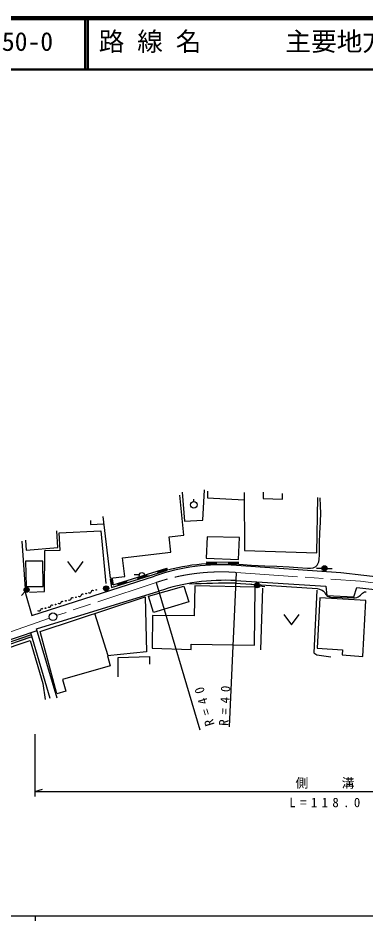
# Model space of a CAD drawing. Units: millimetres, scale not verified. Extents: x 40000 to 680000, y 20000 to 380000.
# Drawn here: x 164672 to 232419, y 204000 to 380000 of the extents above; entities that cross this region are included whole.
import ezdxf
from ezdxf.enums import TextEntityAlignment as Align

# ---------------------------------------------------------------- set-up
doc = ezdxf.new("R2010")
doc.units = ezdxf.units.MM
doc.header["$LTSCALE"] = 1000
doc.linetypes.add('CHAIN', pattern=[18.5, 12, -1.5, 3.5, -1.5])
for name, color, linetype, lineweight in [('M-BGD', 7, 'Continuous', 25), ('M-BMK', 2, 'CHAIN', 13), ('M-BMK-SRVR', 3, 'Continuous', 25), ('M-TTL', 2, 'Continuous', 140), ('M-TTL-BAND', 7, 'Continuous', 25), ('M-TTL-LINE', 7, 'Continuous', 50)]:
    doc.layers.add(name, color=color, linetype=linetype, lineweight=lineweight)
doc.layers.add('M-STR-HTXT', color=7, linetype='Continuous')
doc.layers.add('M-TTL-TXT', color=7, linetype='Continuous')
doc.styles.add('ＭＳ ゴシック', font='')
doc.styles.get('ＭＳ ゴシック').set_extended_font_data('MS Gothic')

msp = doc.modelspace()

# ---------------------------------------------------------------- hatches: boundary and pattern name
at = {"layer": 'M-BGD'}
for points in [[(201324, 273606), (203441, 273590), (203444, 273990), (201327, 274006)], [(205558, 273575), (207675, 273559), (207678, 273959), (205561, 273975)], [(187935, 270584), (189875, 271191), (189756, 271573), (187816, 270966)], [(191815, 271798), (193755, 272404), (193636, 272786), (191696, 272179)], [(182593, 270648), (182778, 269441), (183174, 269502), (182988, 270709)], [(184055, 269371), (185995, 269977), (185876, 270359), (183936, 269752)], [(167010, 259684), (164797, 258931), (164926, 258552), (167139, 259305)]]:
    msp.add_hatch(color=256, dxfattribs=at).paths.add_polyline_path(points)

# ---------------------------------------------------------------- linework, layer by layer
for p, q in [((196981, 279170), (196168, 287024)), ((196612, 287607), (197101, 281906)), ((200628, 282150), (200961, 288051)), ((201574, 287777), (201574, 286457)), ((208682, 287513), (208800, 276208)), ((212398, 287583), (212398, 286363)), ((216184, 286206), (216184, 287333)), ((198909, 285744), (198909, 286186)), ((201574, 286457), (208697, 286103)), ((212398, 286363), (216184, 286206)), ((222842, 275778), (223077, 286535)), ((223587, 284930), (223535, 286506)), ((223576, 281908), (223607, 283413)), ((223607, 283413), (223587, 284930)), ((178752, 282034), (178792, 281293)), ((181195, 282815), (182618, 270814)), ((197101, 281906), (200628, 282150)), ((223499, 280464), (223576, 281908)), ((172391, 276794), (172196, 280040)), ((172672, 279676), (180769, 280055)), ((178792, 281293), (181360, 281424)), ((180769, 280055), (181783, 269751)), ((223412, 279239), (223456, 279851)), ((223456, 279851), (223499, 280464)), ((166133, 278241), (166250, 276285)), ((172875, 276249), (172672, 279676)), ((194071, 278888), (196981, 279170)), ((194415, 275884), (194071, 278888)), ((201516, 278892), (201324, 274704)), ((207817, 278733), (201516, 278892)), ((207583, 274469), (207817, 278733)), ((223352, 278078), (223412, 279239)), ((165406, 278011), (166124, 267806)), ((166250, 276285), (172391, 276794)), ((223356, 276976), (223352, 278078)), ((223370, 276459), (223356, 276976)), ((223385, 275989), (223370, 276459)), ((169829, 268230), (169858, 276204)), ((169858, 276204), (172875, 276249)), ((184996, 274789), (194415, 275884)), ((185434, 271127), (184996, 274789)), ((201324, 274704), (207583, 274469)), ((208800, 276208), (222842, 275778)), ((223320, 274530), (223384, 275273)), ((223384, 275273), (223385, 275989)), ((166131, 274134), (166250, 269205)), ((169497, 274134), (166131, 274134)), ((169536, 269166), (169497, 274134)), ((174327, 274051), (175827, 272011)), ((175827, 272011), (177327, 274051)), ((201324, 273606), (207675, 273559)), ((201327, 274006), (207678, 273959)), ((227555, 271867), (207188, 273306)), ((207675, 273559), (210151, 273355)), ((210151, 273355), (212746, 273199)), ((212746, 273199), (215077, 273128)), ((215077, 273128), (217457, 273019)), ((217457, 273019), (219165, 272871)), ((219165, 272871), (221054, 272768)), ((221608, 272775), (222137, 272842)), ((222137, 272842), (222422, 272931)), ((222422, 272931), (222696, 273088)), ((222696, 273088), (222720, 273107)), ((222720, 273107), (222744, 273127)), ((222744, 273127), (222928, 273335)), ((222928, 273335), (223072, 273589)), ((223072, 273589), (223215, 273997)), ((223215, 273997), (223310, 274467)), ((223310, 274467), (223315, 274499)), ((223315, 274499), (223320, 274530)), ((167360, 263522), (191235, 271221)), ((182618, 270814), (185434, 271127)), ((182847, 268993), (193755, 272404)), ((183172, 269514), (193636, 272786)), ((188287, 271449), (187289, 271494)), ((189284, 271372), (190278, 271262)), ((193755, 272404), (193636, 272786)), ((207121, 271943), (205789, 241850)), ((221054, 272768), (221608, 272775)), ((223825, 272725), (222825, 272706)), ((224825, 272713), (225824, 272672)), ((277941, 265858), (227555, 271867)), ((166319, 269047), (166279, 270046)), ((182593, 270648), (182847, 268993)), ((182988, 270709), (183172, 269514)), ((190053, 267281), (196950, 269280)), ((191563, 269978), (200097, 241280)), ((196950, 269280), (197934, 266236)), ((199121, 269292), (198957, 263445)), ((210870, 269074), (199121, 269292)), ((207029, 269867), (222928, 268773)), ((207050, 270341), (224590, 269239)), ((210731, 269509), (209743, 269662)), ((211718, 269348), (212704, 269182)), ((165999, 268181), (165319, 267448)), ((166124, 267806), (167360, 263522)), ((166250, 269205), (169536, 269166)), ((166919, 268117), (169829, 268230)), ((168241, 260916), (192069, 268277)), ((177016, 267615), (176935, 267452)), ((177126, 267699), (177016, 267615)), ((177264, 267703), (177126, 267699)), ((177430, 267629), (177264, 267703)), ((178585, 267908), (178419, 267982)), ((178723, 267913), (178585, 267908)), ((178832, 267996), (178723, 267913)), ((178913, 268159), (178832, 267996)), ((178994, 268322), (178913, 268159)), ((179104, 268406), (178994, 268322)), ((179242, 268411), (179104, 268406)), ((179408, 268336), (179242, 268411)), ((210706, 257762), (210870, 269074)), ((212276, 268867), (211912, 256870)), ((222873, 268497), (222284, 256261)), ((222928, 268773), (223391, 268672)), ((223391, 268672), (223849, 268507)), ((223849, 268507), (223885, 268489)), ((223885, 268489), (223921, 268469)), ((223921, 268469), (224163, 268304)), ((224163, 268304), (224368, 268091)), ((224368, 268091), (224401, 268046)), ((224401, 268046), (224440, 267986)), ((224440, 267986), (224572, 267726)), ((224572, 267726), (224723, 267479)), ((224590, 269239), (224832, 267459)), ((230070, 267157), (230619, 269018)), ((230619, 269018), (251098, 266708)), ((231348, 267493), (231573, 267729)), ((231573, 267729), (231736, 267908)), ((231736, 267908), (231926, 268056)), ((231926, 268056), (232164, 268134)), ((232164, 268134), (232441, 268157)), ((168981, 260432), (189421, 267203)), ((172650, 265786), (172484, 265860)), ((172788, 265791), (172650, 265786)), ((172898, 265874), (172788, 265791)), ((172979, 266037), (172898, 265874)), ((173060, 266200), (172979, 266037)), ((173170, 266284), (173060, 266200)), ((173307, 266289), (173170, 266284)), ((173473, 266214), (173307, 266289)), ((174629, 266493), (174463, 266568)), ((174766, 266498), (174629, 266493)), ((174876, 266582), (174766, 266498)), ((174957, 266745), (174876, 266582)), ((175038, 266908), (174957, 266745)), ((175148, 266991), (175038, 266908)), ((175285, 266996), (175148, 266991)), ((175452, 266921), (175285, 266996)), ((176607, 267201), (176441, 267275)), ((176744, 267205), (176607, 267201)), ((176854, 267289), (176744, 267205)), ((176935, 267452), (176854, 267289)), ((189421, 267203), (189671, 256427)), ((191063, 264132), (190053, 267281)), ((197934, 266236), (191063, 264132)), ((223432, 266989), (222955, 257184)), ((232397, 266496), (223432, 266989)), ((224723, 267479), (224897, 267338)), ((224832, 267459), (230070, 267157)), ((224897, 267338), (225115, 267242)), ((225115, 267242), (225306, 267187)), ((225306, 267187), (225524, 267138)), ((225524, 267138), (229994, 266963)), ((229994, 266963), (230335, 266986)), ((230335, 266986), (230677, 267057)), ((230677, 267057), (230900, 267155)), ((230900, 267155), (231113, 267293)), ((231113, 267293), (231348, 267493)), ((231785, 255567), (232397, 266496)), ((168694, 264371), (168528, 264446)), ((168832, 264376), (168694, 264371)), ((168942, 264460), (168832, 264376)), ((169023, 264623), (168942, 264460)), ((169104, 264786), (169023, 264623)), ((169213, 264869), (169104, 264786)), ((169351, 264874), (169213, 264869)), ((169517, 264800), (169351, 264874)), ((170672, 265079), (170506, 265153)), ((170810, 265083), (170672, 265079)), ((170920, 265167), (170810, 265083)), ((171001, 265330), (170920, 265167)), ((171082, 265493), (171001, 265330)), ((171192, 265577), (171082, 265493)), ((171329, 265581), (171192, 265577)), ((171495, 265507), (171329, 265581)), ((182204, 255696), (179604, 263951)), ((190869, 263558), (190815, 257161)), ((198957, 263445), (190869, 263558)), ((216446, 263749), (217946, 261709)), ((217946, 261709), (219446, 263749)), ((168343, 260575), (142537, 251791)), ((172266, 247440), (168241, 260916)), ((167010, 259684), (155946, 255917)), ((167139, 259305), (156075, 255539)), ((170952, 247378), (167139, 260176)), ((172207, 248268), (168981, 260432)), ((157171, 255337), (167007, 258670)), ((167007, 258670), (169466, 250255)), ((190815, 257161), (198411, 256942)), ((198411, 256942), (198411, 257981)), ((198411, 257981), (210706, 257762)), ((222955, 257184), (227851, 256878)), ((189671, 256427), (182106, 255687)), ((182106, 255687), (182585, 253735)), ((184175, 255349), (190240, 255568)), ((184175, 251579), (184175, 255349)), ((190240, 255568), (190295, 254038)), ((222284, 256261), (222873, 255879)), ((222873, 255879), (225612, 255498)), ((227851, 256878), (227807, 255873)), ((227807, 255873), (231785, 255567)), ((182585, 253735), (173348, 251054)), ((169466, 250255), (169958, 247140)), ((173348, 251054), (173968, 248821)), ((173968, 248821), (172207, 248268)), ((167922, 240431), (167922, 228257)), ((167922, 229257), (169422, 229677)), ((167922, 229257), (280960, 229257))]:
    msp.add_line(p, q, dxfattribs=at)
for centre, radius in [((198909, 285098), 646), ((224325, 272734), 500), ((224325, 272734), 440), ((224325, 272734), 380), ((224325, 272734), 320), ((224325, 272734), 260), ((224325, 272734), 200), ((224325, 272734), 140), ((224325, 272734), 80), ((188787, 271426), 500), ((224325, 272734), 20), ((181819, 268823), 500), ((211225, 269432), 500), ((211225, 269432), 440), ((211225, 269432), 380), ((211225, 269432), 320), ((211225, 269432), 260), ((211225, 269432), 200), ((211225, 269432), 140), ((211225, 269432), 80), ((211225, 269432), 20), ((166339, 268547), 500), ((166339, 268547), 440), ((166339, 268547), 380), ((166339, 268547), 320), ((166339, 268547), 260), ((166339, 268547), 200), ((166339, 268547), 140), ((166339, 268547), 80), ((166339, 268547), 20), ((177924, 267806), 63), ((177924, 267806), 42), ((177924, 267806), 21), ((177924, 267806), 2.1), ((179902, 268513), 63), ((179902, 268513), 42), ((179902, 268513), 21), ((179902, 268513), 2.1), ((181819, 268823), 440), ((181819, 268823), 380), ((181819, 268823), 320), ((181819, 268823), 260), ((181819, 268823), 200), ((181819, 268823), 140), ((181819, 268823), 80), ((181819, 268823), 20), ((173968, 266391), 63), ((173968, 266391), 42), ((173968, 266391), 21), ((173968, 266391), 2.1), ((175946, 267098), 63), ((175946, 267098), 42), ((175946, 267098), 21), ((175946, 267098), 2.1), ((170012, 264976), 63), ((170012, 264976), 42), ((170012, 264976), 21), ((170012, 264976), 2.1), ((171990, 265684), 63), ((171990, 265684), 42), ((171990, 265684), 21), ((171990, 265684), 2.1)]:
    msp.add_circle(centre, radius, dxfattribs=at)
for centre, radius, start, end in [((204290, 233411), 40000, 85.84439, 109.04794), ((203933, 233691), 40000, 93.74011, 104.44043), ((204918, 230397), 40000, 86.94482, 108.73727), ((207688, 69868), 200000, 90.18881, 92.75058)]:
    msp.add_arc(centre, radius, start, end, dxfattribs=at)
at = {"layer": 'M-BMK'}
for p, q in [((207121, 271943), (231350, 270220)), ((191563, 269978), (172183, 263536)), ((231350, 270220), (269080, 265427)), ((142092, 252948), (170764, 263050))]:
    msp.add_line(p, q, dxfattribs=at)
msp.add_arc((204257, 232046), 40000, 85.89355, 108.50186, dxfattribs=at)
at = {"layer": 'M-BMK-SRVR'}
msp.add_circle((171471, 263299), 750, dxfattribs=at)
at = {"layer": 'M-TTL'}
msp.add_line((680000, 380000), (40000, 380000), dxfattribs=at)
at = {"layer": 'M-TTL-BAND'}
for p, q in [((40000, 205000), (579000, 205000)), ((168000, 205000), (168000, 204000))]:
    msp.add_line(p, q, dxfattribs=at)
at = {"layer": 'M-TTL-LINE'}
for p, q in [((177750, 380000), (177750, 370000)), ((178250, 380000), (178250, 370000)), ((40000, 370000), (680000, 370000))]:
    msp.add_line(p, q, dxfattribs=at)

# ---------------------------------------------------------------- texts
at = {"layer": 'M-STR-HTXT', "char_height": 1833, "attachment_point": 7, "style": 'ＭＳ ゴシック'}
for insert, rotation in [((202995, 242310), 106.7), ((205640, 241990), 87)]:
    msp.add_mtext('\\T1.76;R=40', dxfattribs=dict(at, insert=insert, rotation=rotation))
for s, insert in [('\\T1.2;側\u3000\u3000溝', (218691, 229784)), ('\\T1.68;L=118.0', (217504, 226147))]:
    msp.add_mtext(s, dxfattribs=dict(at, insert=insert))
at = {"layer": 'M-TTL-TXT', "style": 'ＭＳ ゴシック'}
for s, p in [('50-0', (161521, 372500)), ('路 線 名', (180380, 372500)), ('主要地方道橘東和線', (216734, 372500))]:
    msp.add_text(s, height=3666, dxfattribs=at).set_placement(p, align=Align.BOTTOM_LEFT)

doc.saveas('drawing.dxf')
